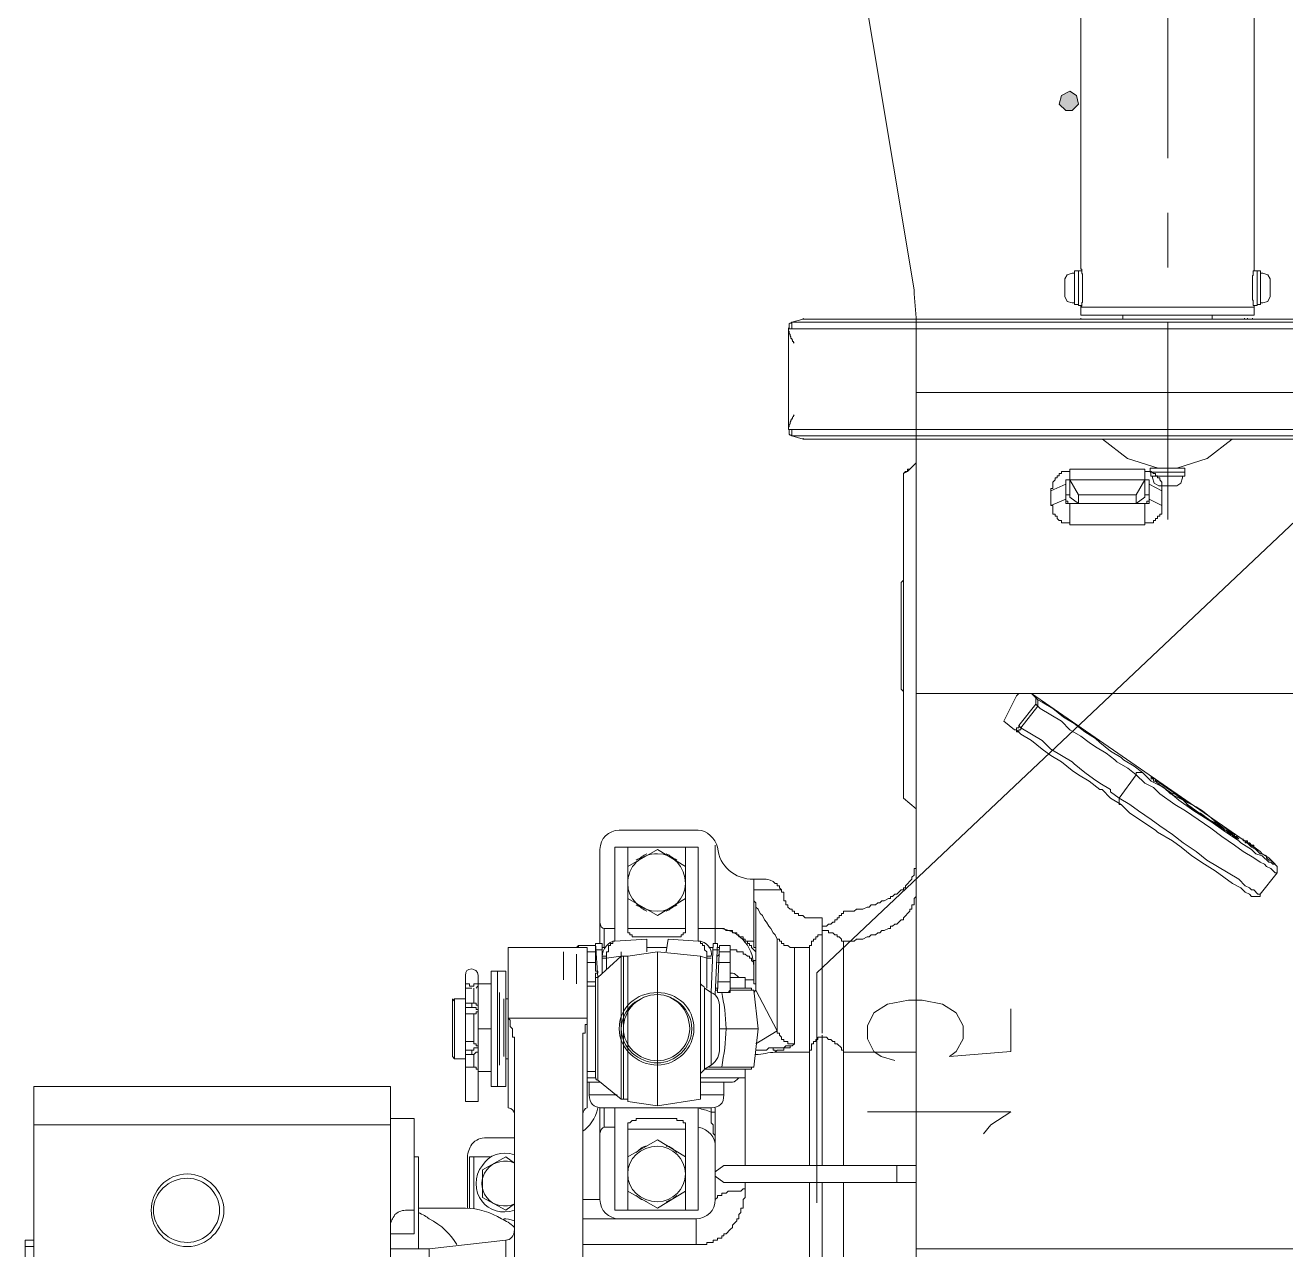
# Model space of a CAD drawing. Header units: millimetres. Extents: x 25083 to 52777, y 24772 to 45779.
# Drawn here: x 48889.9 to 49109, y 36607.4 to 36820.4 of the extents above; entities that cross this region are included whole.
import ezdxf

# ---------------------------------------------------------------- set-up
doc = ezdxf.new("R2010")
doc.units = ezdxf.units.MM
doc.layers.add('小车', color=7, linetype='Continuous')

# ---------------------------------------------------------------- blocks, each defined once
blk = doc.blocks.new('zw$D2F4')
h = blk.add_hatch(color=7)
h.dxf.hatch_style = 2
h.paths.add_polyline_path([(181.59, 928.4), (180.11, 927.65), (179.74, 926.17), (180.85, 925.06), (181.97, 925.06), (183.08, 926.17), (182.71, 927.65)])
at = {"color": 7, "lineweight": 5}
for points in [[(143.72, 958.48), (154.49, 893.86)], [(154.86, 823.67), (154.86, 888.29)], [(220.59, 876.04), (154.86, 876.04)], [(154.86, 863.78), (153.37, 862.3), (152.63, 861.92)], [(152.63, 861.92), (153, 862.3), (153.37, 862.3), (153.37, 862.67), (153.74, 862.67), (154.86, 863.78)], [(152.63, 805.48), (152.63, 861.92)], [(178.25, 858.95), (178.25, 859.32), (178.62, 859.32), (178.62, 860.44), (179, 860.81), (179, 861.18), (179.37, 861.18), (179.37, 861.55), (179.74, 861.55), (179.74, 861.92), (180.11, 861.92), (180.11, 862.3), (181.59, 862.3), (181.59, 862.67)], [(181.59, 862.67), (194.59, 862.67)], [(181.59, 862.67), (181.59, 860.81)], [(194.59, 862.67), (194.59, 860.81)], [(194.59, 862.67), (194.59, 862.3), (195.71, 862.3), (196.08, 861.92), (196.45, 861.92), (196.45, 861.55), (196.82, 861.55), (196.82, 861.18), (197.19, 861.18), (197.19, 860.81), (197.56, 860.44), (197.56, 858.95)], [(178.25, 858.95), (180.85, 860.07)], [(178.25, 856.35), (178.25, 858.95)], [(180.85, 860.07), (180.85, 860.81), (181.22, 860.81), (181.59, 860.81)], [(180.85, 857.47), (180.85, 860.07)], [(183.08, 858.21), (181.59, 860.81)], [(181.59, 860.81), (194.59, 860.81)], [(181.59, 860.81), (194.59, 860.81)], [(181.59, 857.84), (181.59, 860.81)], [(194.59, 860.81), (193.11, 858.21)], [(194.59, 857.84), (194.59, 860.81)], [(194.59, 860.81), (195.33, 860.81), (195.33, 860.44), (195.33, 860.07)], [(197.56, 858.95), (195.33, 860.07)], [(195.33, 860.07), (195.33, 857.47)], [(197.56, 858.95), (197.56, 856.35)], [(178.25, 856.35), (180.85, 857.47)], [(180.85, 858.21), (181.59, 858.21)], [(181.59, 856.73), (180.85, 856.73), (180.85, 857.1), (180.85, 857.47)], [(181.59, 857.84), (183.08, 856.73)], [(194.59, 856.73), (181.59, 856.73)], [(181.59, 853.01), (181.59, 856.73)], [(183.08, 858.21), (193.11, 858.21)], [(183.08, 856.73), (183.08, 858.21)], [(193.11, 856.73), (183.08, 856.73)], [(193.11, 856.73), (193.11, 858.21)], [(193.11, 856.73), (194.59, 857.84)], [(194.59, 858.21), (195.33, 858.21)], [(195.33, 857.47), (195.33, 856.73), (194.96, 856.73), (194.59, 856.73)], [(194.59, 853.01), (194.59, 856.73)], [(197.56, 856.35), (195.33, 857.47)], [(181.59, 853.01), (181.59, 853.38), (180.11, 853.38), (180.11, 853.75), (179.74, 853.75), (179.37, 854.13), (179.37, 854.5), (179, 854.5), (179, 854.87), (178.62, 854.87), (178.62, 856.35), (178.25, 856.35)], [(197.56, 856.35), (197.56, 854.87), (197.19, 854.87), (197.19, 854.5), (196.82, 854.5), (196.82, 854.13), (196.45, 854.13), (196.45, 853.75), (196.08, 853.75), (196.08, 853.38), (194.59, 853.38), (194.59, 853.01)], [(194.59, 853.01), (181.59, 853.01)], [(152.26, 842.98), (152.63, 843.36)], [(152.26, 824.42), (152.26, 842.98)], [(152.26, 824.42), (152.63, 824.05)], [(220.59, 823.67), (154.86, 823.67)], [(154.86, 823.67), (154.86, 727.12)], [(170.08, 818.85), (172.31, 823.3)], [(172.31, 823.3), (172.68, 823.67)], [(174.91, 823.67), (172.68, 823.67)], [(175.65, 821.82), (172.68, 818.1)], [(174.91, 823.67), (213.53, 796.94)], [(175.65, 822.93), (174.91, 823.67)], [(175.65, 822.93), (176.02, 822.56)], [(175.65, 821.82), (175.65, 822.93)], [(175.65, 821.82), (176.02, 821.45)], [(176.02, 822.56), (176.77, 822.19), (178.62, 821.07), (180.48, 819.59), (182.34, 818.48), (184.19, 816.99), (186.05, 815.88), (186.79, 815.13), (188.65, 813.65), (190.51, 812.53), (190.88, 812.16), (192.74, 811.05), (194.22, 809.93)], [(176.02, 822.56), (176.02, 821.82), (176.02, 821.45)], [(176.02, 821.45), (173.05, 817.73)], [(176.02, 821.45), (176.4, 821.07), (180.11, 818.85), (181.59, 817.36), (183.45, 816.25), (184.94, 815.13), (186.05, 814.39), (187.91, 813.28), (189.39, 812.16), (189.76, 811.79), (191.62, 810.68), (193.11, 809.56)], [(171.94, 817.36), (170.08, 818.85)], [(171.94, 817.36), (172.31, 817.36), (172.31, 817.73), (172.68, 817.73), (172.68, 818.1)], [(172.31, 817.36), (171.94, 817.36)], [(172.31, 817.36), (172.31, 816.99), (172.68, 816.99), (172.68, 817.36), (173.05, 817.36), (173.05, 817.73)], [(172.31, 817.36), (173.05, 816.62), (174.91, 815.5), (176.77, 814.02), (178.25, 812.9), (180.11, 811.79), (181.97, 810.31), (183.08, 809.56), (184.94, 808.45), (186.79, 806.96), (187.16, 806.96), (188.65, 805.48), (190.51, 804.36)], [(173.05, 817.73), (172.68, 818.1)], [(190.14, 805.48), (188.65, 806.59), (188.65, 806.96), (186.79, 808.08), (185.68, 808.82), (184.19, 809.93), (182.34, 811.42), (181.97, 811.79), (178.25, 814.02), (176.77, 815.5), (173.05, 817.73)], [(193.11, 809.56), (190.14, 805.48)], [(194.22, 809.93), (193.11, 809.93), (193.11, 809.56)], [(193.11, 809.56), (194.59, 808.08), (196.08, 807.33), (197.19, 806.22), (199.79, 804.36), (201.65, 803.25), (206.1, 800.28), (207.96, 798.79), (210.19, 797.31), (211.67, 796.19), (213.53, 795.08), (214.65, 794.34), (215.39, 793.97), (215.76, 793.59), (216.5, 793.22), (217.25, 792.48), (217.62, 792.48)], [(194.22, 809.93), (195.71, 808.45), (197.93, 807.33), (198.31, 806.96), (200.53, 805.11), (203.13, 803.25), (206.1, 801.39), (208.7, 799.54), (210.93, 798.05), (211.3, 797.68), (213.16, 796.57), (213.9, 795.82), (215.02, 795.45), (216.13, 794.34), (216.5, 794.34), (216.87, 793.97), (217.25, 793.97), (216.13, 795.08), (215.02, 795.82), (214.65, 796.19), (213.16, 797.31), (212.79, 797.31)], [(195.71, 808.82), (195.71, 809.19), (196.08, 808.82), (196.45, 808.82), (196.45, 808.45), (196.82, 808.45), (197.19, 808.08), (200.53, 805.85), (202.02, 804.73), (203.5, 803.99), (204.62, 803.25), (206.1, 802.14), (206.85, 801.39), (208.33, 800.28), (208.7, 800.28), (209.45, 799.54), (210.19, 799.16)], [(196.45, 808.45), (196.08, 808.45), (196.08, 808.82), (195.71, 808.82)], [(196.45, 808.45), (196.08, 808.45), (196.08, 808.82), (195.71, 808.82)], [(210.56, 798.42), (210.56, 798.79), (210.19, 798.79), (209.82, 799.16), (209.45, 799.16), (208.7, 799.91), (207.96, 800.28), (203.5, 803.25), (202.02, 804.36), (201.28, 805.11), (199.05, 806.22), (197.93, 807.33), (197.19, 807.71), (196.45, 808.45)], [(210.56, 798.42), (210.19, 798.79), (209.82, 798.79), (209.82, 799.16), (208.7, 799.91), (208.33, 799.91), (207.22, 801.02), (205.73, 801.76), (204.25, 802.88), (203.88, 802.88), (202.39, 803.99), (201.28, 805.11), (199.79, 806.22), (199.42, 806.22), (197.19, 807.71), (196.45, 808.45)], [(152.63, 805.48), (154.86, 803.62)], [(154.86, 803.62), (152.63, 805.48)], [(190.51, 804.36), (190.14, 804.36), (190.14, 805.48)], [(214.65, 788.77), (214.27, 788.77), (213.53, 789.51), (213.16, 789.51), (212.79, 789.88), (212.05, 790.25), (210.93, 791.37), (205.36, 794.71), (203.5, 796.19), (201.28, 797.68), (199.42, 799.16), (197.19, 800.65), (195.71, 801.76), (193.48, 803.25), (191.99, 804.36), (190.14, 805.48)], [(214.65, 788.77), (214.65, 788.4), (213.16, 788.4), (212.79, 788.77), (212.05, 789.14), (211.3, 789.88), (209.82, 790.62), (206.85, 792.85), (204.99, 793.97), (202.76, 795.45), (200.91, 796.94), (199.42, 798.05), (196.82, 799.54), (196.45, 799.91), (191.99, 802.88), (190.51, 804.36)], [(103.24, 799.91), (116.98, 799.91)], [(210.19, 799.16), (210.19, 798.79), (210.56, 798.79), (210.93, 798.42)], [(210.93, 798.42), (210.56, 798.42)], [(211.67, 798.05), (211.67, 798.42)], [(212.79, 797.31), (212.79, 797.68), (212.05, 797.68), (212.05, 798.05), (211.67, 798.05)], [(212.79, 797.31), (212.05, 798.05), (211.67, 798.05)], [(211.67, 798.05), (212.42, 798.05), (212.42, 797.68), (212.79, 797.68), (213.16, 797.31), (213.53, 797.31), (213.53, 796.94)], [(99.9, 780.23), (99.9, 796.57)], [(116.98, 796.94), (102.5, 796.94)], [(102.5, 796.94), (102.5, 780.6)], [(104.72, 796.94), (104.72, 782.82)], [(109.92, 796.57), (104.72, 793.59)], [(114.75, 793.59), (109.92, 796.57)], [(114.75, 782.82), (114.75, 796.94)], [(116.98, 780.6), (116.98, 796.94)], [(119.95, 780.23), (119.95, 797.31)], [(212.79, 797.31), (213.16, 796.94), (213.9, 796.57), (214.65, 795.82), (215.02, 795.82), (215.76, 795.45), (215.76, 795.08), (216.13, 794.71), (216.5, 794.71), (217.62, 793.59), (217.62, 793.22), (217.62, 792.48)], [(213.53, 796.94), (214.65, 796.19)], [(213.53, 796.94), (214.65, 796.19)], [(104.72, 793.59), (104.72, 788.02)], [(114.75, 788.02), (114.75, 793.59)], [(142.23, 785.8), (144.09, 785.8), (144.46, 786.17), (145.57, 786.17), (146.32, 786.54), (146.69, 786.54), (147.06, 786.91), (147.8, 786.91), (148.17, 787.28), (148.54, 787.28), (148.91, 787.65), (149.29, 787.65), (150.03, 788.02), (150.4, 788.02), (150.4, 788.4), (150.77, 788.4), (151.14, 788.77), (151.51, 788.77), (152.26, 789.51), (152.63, 789.51), (152.63, 789.88), (153, 789.88), (153, 790.25), (154.11, 791.37), (154.11, 791.74), (154.49, 792.11), (154.49, 793.22), (154.86, 793.22), (154.86, 793.97)], [(126.63, 791.37), (128.49, 791.37)], [(126.63, 780.6), (126.63, 791.37)], [(129.98, 790.99), (130.35, 790.62), (130.72, 790.62), (130.72, 790.25), (131.09, 790.25), (131.09, 789.88), (131.46, 789.51)], [(217.62, 792.48), (214.65, 788.77)], [(131.46, 789.51), (126.63, 789.51)], [(131.83, 788.4), (131.83, 789.14), (131.46, 789.14), (131.46, 789.51)], [(104.72, 788.02), (109.92, 785.05)], [(109.92, 785.05), (114.75, 788.02)], [(126.63, 788.02), (126.63, 787.65), (127, 787.28), (127, 786.54)], [(136.29, 784.68), (135.55, 784.68), (135.17, 785.05), (134.43, 785.05), (134.43, 785.42), (133.69, 785.42), (133.69, 785.8), (133.32, 785.8), (133.32, 786.17), (132.95, 786.17), (132.58, 786.54), (132.58, 786.91), (132.2, 786.91), (132.2, 787.65), (131.83, 787.65), (131.83, 788.4)], [(127, 786.54), (127, 772.06)], [(127, 786.54), (127.38, 786.17), (127.75, 785.42), (128.12, 785.05), (128.49, 784.31), (128.86, 783.94), (129.23, 783.2), (129.6, 782.82), (129.98, 782.08), (130.35, 781.71), (130.72, 780.97)], [(138.52, 784.68), (136.29, 784.68)], [(142.23, 785.8), (142.23, 785.42), (141.86, 785.42), (141.86, 785.05), (141.49, 785.05), (141.49, 784.68), (141.12, 784.68), (141.12, 784.31), (140.75, 784.31), (140.75, 783.94), (140.37, 783.94), (140, 783.57), (139.63, 783.57), (139.26, 783.2), (138.52, 783.2)], [(138.52, 764.63), (138.52, 784.68)], [(100.64, 782.82), (102.5, 782.82)], [(100.64, 782.82), (100.64, 779.48)], [(104.72, 782.82), (114.75, 782.82)], [(104.72, 782.82), (104.72, 782.08), (105.09, 782.08), (105.09, 781.71), (105.47, 781.71), (105.47, 781.34), (106.95, 781.34)], [(114.75, 782.82), (114.75, 782.08), (114.38, 782.08), (114.38, 781.71), (114.01, 781.71), (114.01, 781.34), (112.52, 781.34)], [(116.98, 782.82), (120.32, 782.82)], [(120.32, 782.82), (120.69, 782.82)], [(120.32, 782.82), (121.43, 782.82), (121.81, 782.45), (122.92, 782.45), (122.92, 782.08), (123.66, 782.08), (123.66, 781.71), (124.03, 781.71), (124.03, 781.34), (124.41, 781.34), (124.78, 781.34), (124.78, 780.97), (125.15, 780.97), (125.15, 780.6), (125.52, 780.6)], [(138.52, 782.45), (139.63, 782.45), (139.63, 782.08), (140.37, 782.08), (140.75, 781.71), (141.12, 781.71), (141.12, 781.34), (141.49, 781.34), (141.86, 780.97), (141.86, 780.6), (142.23, 780.6)], [(100.27, 780.23), (99.15, 780.23)], [(99.15, 780.23), (99.52, 774.28)], [(100.27, 775.03), (100.27, 780.23)], [(101.01, 778), (101.01, 778.74), (101.38, 778.74), (101.38, 779.85), (101.75, 779.85), (101.75, 780.23), (102.12, 780.23), (102.12, 780.6), (102.5, 780.6)], [(102.5, 780.6), (108.07, 780.97)], [(112.52, 781.34), (106.95, 781.34)], [(108.07, 778.74), (108.07, 780.97)], [(111.78, 780.97), (111.41, 778.74)], [(111.78, 780.97), (116.98, 780.6)], [(116.98, 780.6), (117.35, 780.6), (117.35, 780.23), (117.72, 780.23), (117.72, 779.85), (118.09, 779.85), (118.09, 779.11), (118.46, 778.74), (118.46, 778)], [(119.21, 771.68), (119.58, 780.23)], [(119.58, 780.23), (120.32, 780.23)], [(119.95, 771.31), (120.32, 780.23)], [(126.63, 780.6), (125.52, 780.6)], [(125.52, 780.6), (125.52, 780.23), (125.89, 780.23), (125.89, 779.85), (126.26, 779.85), (126.26, 779.48), (127, 778.74), (127, 778.37)], [(126.63, 780.6), (126.63, 779.48), (127, 779.48), (127, 778.37)], [(130.72, 765), (130.72, 780.97)], [(130.72, 780.97), (131.09, 780.97), (131.09, 780.6), (131.46, 780.6), (131.46, 780.23), (131.83, 780.23), (131.83, 779.85), (132.58, 779.85), (132.95, 779.48), (133.69, 779.48)], [(138.52, 781.71), (137.77, 781.71), (137.77, 781.34), (137.4, 781.34), (137.4, 780.97), (137.03, 780.97), (137.03, 780.6), (136.66, 780.6), (136.66, 779.85), (136.29, 779.85), (136.29, 779.48)], [(97.67, 779.48), (83.93, 779.48)], [(83.93, 779.48), (83.93, 751.63)], [(93.58, 778.74), (93.58, 773.91)], [(95.81, 779.48), (96.18, 779.85)], [(96.18, 779.85), (96.18, 779.48), (95.81, 779.48)], [(95.81, 778.37), (95.81, 773.17)], [(99.15, 779.85), (96.18, 779.85)], [(97.67, 751.63), (97.67, 779.48)], [(99.15, 778.74), (97.67, 778.74)], [(99.15, 779.11), (99.15, 779.85)], [(99.15, 779.11), (99.15, 779.85)], [(100.27, 779.11), (99.15, 779.11)], [(99.15, 778.74), (99.15, 779.11)], [(99.15, 778.37), (99.15, 778.74)], [(99.15, 778.37), (99.15, 778.74)], [(99.15, 778.37), (99.15, 778.74)], [(99.15, 778), (99.15, 778.37)], [(99.15, 776.88), (99.15, 778)], [(99.52, 774.28), (103.61, 778)], [(100.27, 779.48), (100.64, 779.48)], [(100.27, 778), (101.01, 778)], [(101.01, 777.63), (103.61, 778)], [(101.01, 777.63), (101.01, 778)], [(103.61, 778.74), (103.61, 773.54)], [(103.61, 753.12), (103.61, 778)], [(103.98, 778), (104.72, 778)], [(103.98, 778), (103.98, 753.12)], [(104.72, 778), (109.92, 778.74)], [(104.72, 778), (104.72, 752.74)], [(108.07, 779.48), (111.41, 779.48)], [(117.35, 778), (109.92, 778.74)], [(109.92, 752), (109.92, 778.74)], [(117.35, 778), (118.46, 777.63)], [(117.35, 753.12), (117.35, 778)], [(118.46, 778), (118.46, 777.63)], [(119.21, 778), (118.46, 778)], [(118.83, 779.48), (119.58, 779.48)], [(119.58, 779.11), (120.32, 779.11)], [(120.32, 771.68), (120.69, 779.85)], [(120.32, 779.11), (120.69, 779.11)], [(120.32, 778), (120.69, 778.37)], [(122.55, 779.85), (120.69, 779.85)], [(122.55, 778.74), (120.69, 778.74)], [(122.55, 779.11), (122.55, 779.85)], [(122.55, 779.11), (122.55, 779.85)], [(122.55, 772.06), (122.55, 779.11)], [(122.55, 778.74), (122.55, 779.11)], [(122.55, 779.11), (123.66, 779.11), (123.66, 778.74), (124.78, 778.74), (124.78, 778.37), (125.15, 778.37), (125.52, 778), (125.89, 778), (125.89, 777.63), (126.26, 777.63), (126.26, 777.25), (126.63, 776.88), (126.63, 776.51)], [(122.55, 778.37), (122.55, 778.74)], [(122.55, 778.37), (122.55, 778.74)], [(122.55, 778.37), (122.55, 778.74)], [(122.55, 778), (122.55, 778.37)], [(122.55, 776.88), (122.55, 778)], [(127, 778.37), (127, 777.25), (126.63, 777.25), (126.63, 776.51)], [(133.69, 779.48), (136.29, 779.48)], [(133.69, 762.77), (133.69, 779.48)], [(136.29, 741.6), (136.29, 779.48)], [(99.15, 776.88), (97.67, 776.88)], [(99.52, 775.4), (99.15, 775.4), (99.15, 776.88)], [(101.01, 777.63), (100.27, 777.63)], [(101.01, 775.77), (101.01, 777.63)], [(119.21, 777.63), (118.46, 777.63)], [(118.46, 777.63), (118.46, 772.43)], [(122.55, 776.88), (120.32, 776.88)], [(122.55, 775.4), (122.55, 776.88)], [(126.63, 776.51), (126.63, 776.14)], [(126.63, 773.91), (126.63, 776.14)], [(76.5, 772.43), (76.5, 774.65)], [(77.61, 772.8), (77.24, 772.8), (77.24, 773.17), (76.5, 773.17), (76.5, 773.54)], [(78.73, 773.54), (78.73, 773.17), (77.99, 773.17), (77.99, 772.8), (77.61, 772.8)], [(78.73, 772.8), (78.73, 774.65)], [(83.56, 775.4), (80.96, 775.4)], [(80.96, 775.4), (80.96, 755.34)], [(82.07, 775.4), (82.07, 755.34)], [(83.56, 755.34), (83.56, 775.4)], [(99.15, 773.54), (97.67, 773.54)], [(99.15, 774.28), (99.15, 775.03), (99.52, 775.03), (99.52, 775.4)], [(99.15, 774.28), (99.15, 756.83)], [(99.15, 773.54), (99.15, 774.28)], [(99.15, 773.17), (99.15, 773.54)], [(99.52, 774.28), (99.52, 773.17)], [(99.52, 774.28), (99.52, 756.46)], [(122.55, 773.54), (120.32, 773.54)], [(122.55, 773.54), (122.55, 775.4)], [(122.55, 775.03), (122.92, 775.03)], [(125.15, 774.28), (122.55, 774.28)], [(122.55, 772.8), (122.55, 773.54)], [(125.15, 774.28), (125.15, 772.43)], [(126.63, 773.91), (125.15, 773.91)], [(126.63, 773.91), (126.63, 773.17), (127, 773.17), (127, 772.06)], [(76.5, 772.43), (77.61, 772.43)], [(76.5, 772.43), (76.5, 769.08)], [(77.99, 769.83), (77.99, 772.43)], [(78.73, 773.17), (80.96, 773.17)], [(78.73, 773.17), (78.73, 757.94)], [(78.73, 772.8), (78.73, 773.17)], [(82.44, 759.06), (82.44, 771.68)], [(97.67, 772.8), (99.15, 772.8)], [(118.09, 772.43), (119.21, 771.68)], [(118.09, 772.43), (118.09, 758.32)], [(119.21, 759.06), (119.21, 771.68)], [(119.95, 772.43), (120.32, 772.43)], [(120.32, 772.43), (119.95, 772.43)], [(120.32, 772.06), (119.95, 772.06)], [(122.18, 771.68), (120.32, 771.68)], [(122.18, 771.68), (122.55, 771.68), (122.55, 772.8)], [(122.55, 772.06), (122.18, 771.68)], [(126.26, 772.43), (122.55, 772.43)], [(126.63, 772.06), (122.55, 772.06)], [(126.26, 772.43), (126.26, 772.06)], [(126.63, 772.06), (127.38, 765.37)], [(126.63, 771.68), (127, 772.06)], [(130.72, 765), (127, 772.06)], [(74.27, 770.2), (74.27, 770.57)], [(74.27, 770.2), (74.64, 770.57)], [(74.27, 770.2), (74.27, 760.54)], [(76.5, 770.57), (74.64, 770.57)], [(74.64, 770.57), (74.64, 760.17)], [(77.61, 769.83), (76.5, 769.83)], [(76.5, 769.08), (77.61, 769.08)], [(76.5, 769.08), (76.5, 767.97)], [(77.61, 769.08), (77.61, 769.83)], [(77.99, 769.83), (77.61, 769.83)], [(77.61, 769.08), (78.36, 769.08), (78.36, 768.71), (78.73, 768.71)], [(78.73, 769.46), (78.36, 769.46), (78.36, 769.83), (77.99, 769.83)], [(77.99, 767.97), (78.36, 767.97), (78.36, 768.34), (78.73, 768.34), (78.73, 769.08), (78.73, 769.46)], [(83.18, 760.54), (83.18, 770.57)], [(83.56, 770.57), (83.93, 770.57)], [(120.69, 762.03), (120.69, 769.08)], [(76.5, 767.97), (77.61, 767.97)], [(76.5, 767.97), (76.5, 763.14)], [(77.61, 767.97), (77.99, 767.97)], [(77.99, 762.77), (77.99, 767.97)], [(97.67, 767.23), (83.93, 767.23)], [(83.93, 751.63), (83.93, 767.23)], [(84.67, 764.26), (84.67, 765.37), (84.3, 765.74), (84.3, 766.86), (83.93, 767.23)], [(97.67, 767.23), (97.67, 766.11), (97.3, 766.11), (97.3, 765.74)], [(78.73, 765.37), (80.96, 765.37)], [(96.92, 761.66), (96.92, 764.63), (97.3, 764.63), (97.3, 765.74)], [(127.38, 765.37), (120.69, 765.37)], [(126.63, 758.69), (127.38, 765.37)], [(130.72, 765), (127, 762.77)], [(133.69, 762.77), (132.58, 762.77), (132.58, 763.14), (131.83, 763.14), (131.83, 763.51), (131.46, 763.51), (131.46, 763.89), (131.09, 764.26), (131.09, 764.63), (130.72, 764.63), (130.72, 765)], [(77.61, 763.14), (76.5, 763.14)], [(76.5, 761.66), (76.5, 763.14)], [(77.99, 762.77), (77.99, 763.14), (77.61, 763.14)], [(78.73, 761.66), (78.73, 762.4), (78.36, 762.4), (78.36, 762.77), (77.99, 762.77)], [(85.04, 761.66), (85.04, 763.89), (84.67, 763.89), (84.67, 764.26)], [(133.69, 762.77), (133.32, 762.4), (132.2, 762.4), (131.83, 762.03), (129.98, 762.03)], [(133.69, 762.77), (133.32, 762.4), (132.95, 762.4), (132.95, 762.03), (131.83, 762.03), (131.83, 761.66), (130.72, 761.66), (130.35, 761.29)], [(138.52, 763.89), (137.77, 763.89), (137.77, 763.51), (137.4, 763.51), (137.4, 763.14), (137.03, 763.14), (137.03, 762.77), (136.66, 762.77), (136.66, 762.4), (136.66, 761.66), (136.29, 761.66), (136.29, 761.29)], [(138.52, 741.6), (138.52, 764.26)], [(142.23, 761.29), (142.23, 761.66), (141.86, 761.66), (141.86, 762.03), (141.12, 762.77), (140.75, 762.77), (140.75, 763.14), (140.37, 763.14), (140, 763.51), (139.63, 763.51), (139.26, 763.89), (138.52, 763.89)], [(74.27, 760.54), (74.64, 760.17)], [(77.61, 761.66), (76.5, 761.66)], [(76.5, 761.66), (76.5, 758.69)], [(76.5, 760.91), (77.61, 760.91)], [(78.73, 762.4), (78.73, 762.03), (77.99, 762.03), (77.99, 761.66), (77.61, 761.66)], [(77.61, 760.91), (77.61, 761.66)], [(77.61, 760.91), (77.99, 760.91)], [(77.99, 760.91), (78.36, 761.29), (78.73, 761.29), (78.73, 761.66)], [(77.99, 758.69), (77.99, 760.91)], [(85.04, 761.66), (85.04, 719.32)], [(96.92, 688.87), (96.92, 761.66)], [(129.98, 762.03), (129.23, 762.03), (128.86, 761.66), (127, 761.66)], [(130.35, 761.29), (130.35, 761.66), (129.98, 761.66), (129.98, 762.03)], [(136.29, 761.29), (130.35, 761.29)], [(76.5, 760.17), (74.64, 760.17)], [(77.61, 758.69), (76.5, 758.69)], [(76.5, 752.74), (76.5, 758.69)], [(77.99, 758.69), (78.36, 758.69), (78.36, 758.32)], [(78.36, 758.32), (78.73, 758.32)], [(78.73, 758.32), (78.73, 752.74)], [(78.73, 758.32), (78.73, 757.94)], [(83.56, 760.17), (83.93, 760.17)], [(118.09, 758.32), (119.21, 759.06)], [(118.09, 758.32), (126.26, 758.32)], [(126.63, 758.69), (118.83, 758.69)], [(125.15, 741.6), (125.15, 758.32)], [(126.26, 758.32), (126.26, 758.69)], [(78.73, 757.94), (80.96, 757.94)], [(97.67, 757.94), (99.15, 757.94)], [(97.67, 756.83), (99.15, 756.83)], [(99.9, 756.09), (97.67, 756.09)], [(98.04, 753.86), (98.04, 756.09)], [(99.52, 756.46), (103.61, 753.12)], [(117.35, 756.83), (125.15, 756.83)], [(122.92, 756.09), (117.35, 756.09)], [(121.43, 753.86), (121.43, 756.09)], [(63.5, 755.34), (1.49, 755.34)], [(1.49, 495.39), (1.49, 755.34)], [(63.5, 755.34), (63.5, 693.7)], [(83.56, 755.34), (80.96, 755.34)], [(98.04, 753.86), (102.87, 753.86)], [(117.35, 753.86), (121.43, 753.86)], [(76.5, 752.74), (78.73, 752.74)], [(100.27, 751.63), (99.9, 751.63)], [(99.9, 735.66), (99.9, 751.63)], [(119.21, 751.63), (100.27, 751.63)], [(100.64, 751.63), (100.64, 748.29)], [(102.5, 751.63), (102.5, 733.81)], [(103.98, 753.12), (104.72, 753.12)], [(104.72, 752.74), (109.92, 752)], [(117.35, 753.12), (109.92, 752)], [(116.98, 733.81), (116.98, 751.63)], [(119.21, 751.63), (119.21, 750.89)], [(119.95, 751.63), (119.95, 744.95)], [(63.5, 749.77), (67.59, 749.77)], [(67.59, 749.77), (67.59, 733.81)], [(104.72, 747.92), (104.72, 749.03), (105.09, 749.03), (105.47, 749.4), (106.21, 749.4), (106.21, 749.77), (106.95, 749.77)], [(106.95, 749.77), (112.52, 749.77)], [(114.75, 747.92), (114.75, 749.03), (114.38, 749.03), (114.38, 749.4), (113.26, 749.4), (113.26, 749.77), (112.52, 749.77)], [(119.21, 750.89), (119.95, 750.89)], [(119.21, 750.89), (119.21, 749.03), (119.58, 748.66), (119.58, 747.17), (119.95, 746.8), (119.95, 744.95)], [(119.95, 744.95), (119.95, 750.89)], [(1.49, 748.66), (63.5, 748.66)], [(102.5, 748.29), (100.64, 748.29)], [(114.75, 747.92), (104.72, 747.92)], [(104.72, 747.92), (104.72, 733.81)], [(114.75, 733.81), (114.75, 747.92)], [(85.04, 746.43), (80.21, 746.43)], [(109.92, 746.06), (104.72, 743.09)], [(114.75, 743.09), (109.92, 746.06)], [(68.33, 743.09), (67.59, 743.09)], [(68.33, 743.09), (68.33, 727.12)], [(76.87, 734.18), (76.87, 743.09)], [(80.96, 743.09), (77.24, 743.09)], [(77.24, 734.18), (77.24, 743.09)], [(77.99, 743.09), (77.99, 734.18)], [(83.56, 743.09), (79.47, 740.86)], [(85.04, 741.98), (83.56, 743.09)], [(104.72, 743.09), (104.72, 737.15)], [(114.75, 737.15), (114.75, 743.09)], [(119.95, 735.66), (119.95, 744.95)], [(79.47, 740.86), (79.47, 736.03)], [(121.43, 741.6), (119.95, 740.49)], [(121.43, 741.6), (154.86, 741.6)], [(151.51, 738.63), (151.51, 741.6)], [(119.95, 739.75), (121.43, 738.63)], [(121.43, 738.63), (154.86, 738.63)], [(125.15, 737.52), (125.15, 738.63)], [(136.29, 719.69), (136.29, 738.63)], [(138.52, 719.69), (138.52, 738.63)], [(104.72, 737.15), (109.92, 734.18)], [(109.92, 734.18), (114.75, 737.15)], [(116.61, 727.86), (118.46, 727.86), (118.46, 728.23), (119.58, 728.23), (119.58, 728.61), (120.32, 728.61), (120.32, 728.98), (121.06, 728.98), (121.06, 729.35), (121.43, 729.35), (121.43, 729.72), (121.81, 729.72), (122.55, 730.46), (122.92, 730.83), (122.92, 731.21), (123.66, 731.95), (123.66, 732.32), (124.03, 732.32), (124.03, 733.06), (124.41, 733.43), (124.41, 734.18), (124.78, 734.18), (124.78, 735.66), (125.15, 736.03), (125.15, 737.52)], [(125.15, 737.52), (124.78, 737.52), (124.41, 737.15), (122.18, 737.15), (121.81, 736.78), (121.06, 736.78), (121.06, 736.4), (120.69, 736.4), (120.32, 736.4), (120.32, 736.03), (119.95, 735.66)], [(68.33, 734.18), (76.5, 734.18)], [(79.47, 736.03), (83.56, 733.81)], [(83.56, 733.81), (85.04, 734.92)], [(96.92, 735.66), (99.9, 735.66)], [(67.59, 733.81), (66.1, 733.81)], [(67.59, 729.72), (67.59, 733.81)], [(116.61, 732.32), (96.92, 732.32)], [(102.5, 733.81), (116.98, 733.81)], [(116.61, 732.32), (116.61, 727.86)], [(67.59, 729.72), (63.5, 729.72)], [(1.49, 728.61), (0, 728.61)], [(0, 727.86), (0, 728.61)], [(0, 728.61), (0, 728.23)], [(0, 723.78), (0, 728.23)], [(0, 727.49), (0, 727.86)], [(1.49, 727.49), (0, 727.49)], [(0, 726.01), (0, 727.49)], [(70.19, 727.12), (83.56, 728.61)], [(83.56, 688.87), (83.56, 728.61)], [(96.92, 727.86), (116.61, 727.86)], [(70.19, 727.12), (63.5, 727.12)], [(70.19, 727.12), (70.19, 690.36)], [(240.64, 727.12), (154.86, 727.12)], [(154.86, 727.12), (154.86, 721.55)]]:
    blk.add_lwpolyline(points, dxfattribs=at)
at = {"color": 7, "lineweight": 0}
blk.add_lwpolyline([(181.59, 928.4), (180.11, 927.65), (179.74, 926.17), (180.85, 925.06), (181.97, 925.06), (183.08, 926.17), (182.71, 927.65)], close=True, dxfattribs=at)
for points in [[(180.85, 857.47), (180.85, 857.1), (181.22, 857.1), (181.22, 856.73), (181.59, 856.73)], [(182.71, 856.73), (181.59, 856.73)], [(194.59, 856.73), (193.11, 856.73)], [(194.59, 856.73), (194.96, 856.73), (194.96, 857.1), (195.33, 857.1), (195.33, 857.47)], [(142.23, 780.6), (144.09, 780.6), (144.46, 780.97), (145.57, 780.97), (146.32, 781.34), (146.69, 781.34), (147.06, 781.71), (147.8, 781.71), (148.17, 782.08), (148.54, 782.08), (148.91, 782.45), (149.29, 782.45), (150.03, 782.82), (150.4, 782.82), (150.4, 783.2), (150.77, 783.2), (151.14, 783.57), (151.51, 783.57), (152.26, 784.31), (152.63, 784.31), (152.63, 784.68), (153.74, 785.8), (153.74, 786.17), (154.11, 786.17), (154.11, 786.91), (154.49, 786.91), (154.49, 788.02), (154.86, 788.4), (154.86, 789.14)], [(142.23, 741.6), (142.23, 780.6)], [(142.23, 761.29), (154.86, 761.29)], [(142.23, 719.69), (142.23, 738.63)]]:
    blk.add_lwpolyline(points, dxfattribs=at)
at = {"color": 7, "lineweight": 5}
for points in [[(154.86, 888.29), (154.86, 890.15), (154.49, 892), (154.49, 893.86)], [(152.63, 851.9), (152.63, 850.78), (152.63, 850.04), (152.63, 848.93)], [(152.63, 818.48), (152.63, 817.73), (152.63, 816.62), (152.63, 815.5)], [(195.71, 808.82), (195.71, 808.82), (195.71, 808.82), (195.71, 808.82)], [(103.24, 799.91), (101.38, 799.91), (99.9, 798.42), (99.9, 796.57)], [(120.32, 796.94), (119.95, 798.42), (118.46, 799.91), (116.98, 799.91)], [(211.67, 798.05), (211.67, 798.05), (211.67, 798.42), (211.67, 798.42)], [(211.67, 798.05), (211.67, 798.05), (211.67, 798.05), (211.67, 798.05)], [(108.07, 795.82), (107.32, 795.45), (106.95, 795.08), (106.21, 794.71)], [(113.26, 794.71), (112.52, 795.08), (112.15, 795.45), (111.41, 795.82)], [(120.32, 796.94), (120.69, 793.59), (123.29, 791.37), (126.63, 791.37)], [(213.53, 796.94), (213.53, 796.94), (213.53, 796.94), (213.53, 796.94)], [(104.72, 791.74), (104.72, 790.99), (104.72, 790.25), (104.72, 789.88)], [(114.75, 789.88), (114.75, 790.25), (114.75, 790.99), (114.75, 791.74)], [(129.98, 790.99), (129.23, 791.37), (128.86, 791.37), (128.49, 791.37)], [(106.21, 786.91), (106.95, 786.54), (107.32, 786.17), (108.07, 785.8)], [(111.41, 785.8), (112.15, 786.17), (112.52, 786.54), (113.26, 786.91)], [(99.9, 783.94), (99.9, 783.2), (100.27, 782.82), (100.64, 782.82)], [(126.63, 776.14), (126.63, 779.85), (123.66, 782.82), (120.32, 782.82)], [(102.5, 780.6), (101.38, 780.6), (100.27, 779.11), (100.27, 778)], [(119.21, 778), (119.58, 779.11), (118.46, 780.6), (116.98, 780.6)], [(100.27, 779.48), (100.27, 779.48), (100.27, 779.48), (100.27, 779.48)], [(103.98, 778), (103.61, 778), (103.61, 778), (103.61, 778)], [(119.58, 779.48), (119.21, 779.48), (119.21, 779.48), (119.21, 779.48)], [(120.69, 779.48), (120.32, 779.48), (120.32, 779.48), (120.32, 779.48)], [(120.32, 779.11), (120.32, 779.11), (120.32, 779.11), (120.32, 779.11)], [(76.5, 774.65), (76.5, 775.4), (76.87, 775.77), (77.61, 775.77)], [(77.61, 775.77), (77.99, 775.77), (78.73, 775.4), (78.73, 774.65)], [(126.63, 776.51), (126.63, 776.51), (126.63, 776.14), (126.63, 776.14)], [(126.63, 776.51), (126.63, 776.51), (126.63, 776.51), (126.63, 776.51)], [(126.63, 776.14), (126.63, 776.51), (126.63, 776.51), (126.63, 776.51)], [(99.52, 774.28), (99.15, 774.28), (99.15, 774.28), (99.15, 774.28)], [(124.03, 774.28), (123.66, 774.65), (123.29, 775.03), (122.92, 775.03)], [(78.36, 772.43), (78.73, 772.8), (78.73, 772.8), (78.73, 772.8)], [(78.36, 772.43), (78.36, 772.43), (78.36, 772.43), (78.36, 772.43)], [(78.73, 772.8), (78.73, 772.8), (78.73, 772.8), (78.73, 772.8)], [(78.73, 772.8), (78.73, 772.8), (78.73, 772.8), (78.73, 772.8)], [(78.73, 772.8), (78.73, 772.8), (78.73, 772.8), (78.73, 772.8)], [(78.73, 772.8), (78.73, 772.8), (78.73, 772.8), (78.73, 772.8)], [(117.35, 773.17), (117.72, 772.8), (118.09, 772.8), (118.09, 772.43)], [(119.21, 771.68), (119.21, 771.68), (119.21, 771.68), (119.21, 771.68)], [(120.69, 769.08), (120.69, 770.2), (120.32, 771.31), (119.21, 771.68)], [(121.81, 765.37), (121.81, 767.6), (121.43, 769.83), (121.06, 771.68)], [(121.06, 758.69), (121.43, 760.91), (121.81, 763.14), (121.81, 765.37)], [(119.21, 759.06), (120.32, 759.8), (120.69, 760.91), (120.69, 762.03)], [(127, 760.91), (128.12, 760.91), (129.23, 761.29), (130.35, 761.29)], [(77.99, 758.69), (77.99, 758.69), (77.61, 758.69), (77.61, 758.69)], [(78.36, 758.32), (78.36, 758.32), (78.36, 758.32), (78.36, 758.32)], [(78.73, 758.32), (78.73, 758.32), (78.73, 758.32), (78.73, 758.32)], [(118.09, 758.32), (118.09, 758.32), (117.72, 757.94), (117.35, 757.57)], [(78.73, 757.94), (78.73, 757.94), (78.73, 757.94), (78.73, 757.94)], [(99.15, 756.83), (99.15, 756.83), (99.15, 756.46), (99.52, 756.46)], [(122.92, 756.09), (123.29, 756.09), (123.66, 756.46), (124.03, 756.83)], [(98.04, 753.86), (98.04, 752.37), (98.78, 751.63), (100.27, 751.63)], [(119.21, 751.63), (120.69, 751.63), (121.43, 752.37), (121.43, 753.86)], [(85.04, 750.52), (85.04, 750.89), (84.67, 751.63), (83.93, 751.63)], [(96.92, 747.55), (98.04, 748.29), (99.15, 749.77), (99.52, 751.63)], [(97.67, 751.63), (97.3, 751.63), (96.92, 750.89), (96.92, 750.52)], [(103.61, 753.12), (103.61, 753.12), (103.61, 753.12), (103.98, 753.12)], [(119.21, 750.89), (118.46, 751.26), (117.72, 751.26), (116.98, 751.63)], [(100.64, 748.29), (100.27, 748.29), (99.9, 747.55), (99.9, 747.17)], [(119.95, 744.95), (119.95, 746.43), (118.83, 747.92), (116.98, 748.29)], [(77.61, 745.32), (77.24, 744.57), (76.87, 743.83), (76.87, 743.09)], [(80.21, 746.43), (79.1, 746.43), (78.36, 746.06), (77.61, 745.32)], [(79.47, 741.6), (80.58, 743.46), (82.81, 744.2), (85.04, 743.46)], [(108.07, 744.95), (107.32, 744.95), (106.95, 744.57), (106.21, 743.83)], [(113.26, 743.83), (112.52, 744.57), (112.15, 744.95), (111.41, 744.95)], [(119.95, 744.95), (119.95, 744.95), (119.95, 744.95), (119.95, 744.95)], [(79.47, 735.29), (77.99, 737.15), (77.99, 739.75), (79.47, 741.6)], [(80.21, 736.03), (79.1, 737.52), (79.1, 739.38), (80.21, 740.86)], [(80.21, 740.86), (81.33, 742.35), (83.56, 742.72), (85.04, 741.98)], [(104.72, 741.23), (104.72, 740.49), (104.72, 739.75), (104.72, 739)], [(114.75, 739), (114.75, 739.75), (114.75, 740.49), (114.75, 741.23)], [(106.21, 736.4), (106.95, 735.66), (107.32, 735.66), (108.07, 735.29)], [(111.41, 735.29), (112.15, 735.66), (112.52, 735.66), (113.26, 736.4)], [(82.81, 732.32), (80.96, 733.43), (78.73, 734.18), (76.5, 734.18)], [(85.04, 733.81), (82.81, 733.06), (80.58, 733.81), (79.47, 735.29)], [(85.04, 734.92), (83.56, 734.18), (81.33, 734.55), (80.21, 736.03)], [(99.9, 735.66), (99.9, 733.81), (101.38, 732.32), (103.24, 732.32)], [(116.61, 732.32), (118.46, 732.32), (119.95, 733.81), (119.95, 735.66)], [(64.25, 733.06), (63.87, 732.32), (63.5, 731.95), (63.5, 731.21)], [(66.1, 733.81), (65.36, 733.81), (64.62, 733.43), (64.25, 733.06)], [(70.19, 732.32), (69.82, 732.69), (69.07, 733.06), (68.33, 733.43)], [(75.01, 727.86), (73.9, 729.72), (72.42, 731.21), (70.19, 732.32)], [(85.04, 730.83), (84.3, 731.58), (83.56, 731.95), (82.81, 732.32)], [(85.04, 731.95), (84.3, 732.32), (83.56, 732.32), (83.18, 732.32)], [(83.56, 728.61), (84.3, 728.61), (85.04, 729.35), (85.04, 730.46)]]:
    blk.add_open_spline(points, degree=3, dxfattribs=at)
at = {"color": 7, "lineweight": 0}
for points in [[(180.85, 857.84), (180.85, 857.47), (180.85, 857.47), (180.85, 857.47)], [(180.85, 857.47), (180.85, 857.47), (180.85, 857.47), (180.85, 857.47)], [(195.33, 857.47), (195.33, 857.47), (195.33, 857.47), (195.33, 857.84)], [(195.33, 857.47), (195.33, 857.47), (195.33, 857.47), (195.33, 857.47)]]:
    blk.add_open_spline(points, degree=3, dxfattribs=at)
at = {"color": 7, "lineweight": 5}
for points in [[(109.92, 795.82), (106.95, 795.82), (104.72, 793.59), (104.72, 790.62), (104.72, 788.02), (106.95, 785.8), (109.92, 785.8), (112.52, 785.8), (114.75, 788.02), (114.75, 790.62), (114.75, 793.59), (112.52, 795.82), (109.92, 795.82)], [(109.92, 771.68), (106.21, 771.68), (103.24, 769.08), (103.24, 765.37), (103.24, 762.03), (106.21, 759.06), (109.92, 759.06), (113.26, 759.06), (116.24, 762.03), (116.24, 765.37), (116.24, 769.08), (113.26, 771.68), (109.92, 771.68)], [(109.92, 771.31), (106.58, 771.31), (103.61, 768.71), (103.61, 765.37), (103.61, 762.03), (106.58, 759.43), (109.92, 759.43), (112.89, 759.43), (115.86, 762.03), (115.86, 765.37), (115.86, 768.71), (112.89, 771.31), (109.92, 771.31)], [(109.92, 771.31), (106.58, 771.31), (103.98, 768.71), (103.98, 765.37), (103.98, 762.4), (106.58, 759.8), (109.92, 759.8), (112.89, 759.8), (115.49, 762.4), (115.49, 765.37), (115.49, 768.71), (112.89, 771.31), (109.92, 771.31)], [(109.92, 744.95), (106.95, 744.95), (104.72, 742.72), (104.72, 740.12), (104.72, 737.52), (106.95, 735.29), (109.92, 735.29), (112.52, 735.29), (114.75, 737.52), (114.75, 740.12), (114.75, 742.72), (112.52, 744.95), (109.92, 744.95)], [(28.22, 740.12), (24.51, 740.12), (21.91, 737.15), (21.91, 733.81), (21.91, 730.46), (24.51, 727.49), (28.22, 727.49), (31.57, 727.49), (34.54, 730.46), (34.54, 733.81), (34.54, 737.15), (31.57, 740.12), (28.22, 740.12)], [(28.22, 739.38), (24.88, 739.38), (22.28, 736.78), (22.28, 733.81), (22.28, 730.83), (24.88, 728.23), (28.22, 728.23), (31.19, 728.23), (33.79, 730.83), (33.79, 733.81), (33.79, 736.78), (31.19, 739.38), (28.22, 739.38)]]:
    blk.add_open_spline(points, degree=3, knots=[0, 0, 0, 0, 1, 1, 1, 2, 2, 2, 3, 3, 3, 4, 4, 4, 4], dxfattribs=at)
blk = doc.blocks.new('A$C1A4175F5')
at = {"layer": '小车', "color": 3, "lineweight": 0}
for points in [[(1023.155, 265.553), (878.69, 112.548)], [(878.69, 112.548), (838.654, 112.548)]]:
    blk.add_lwpolyline(points, dxfattribs=at)
at = {"layer": '小车', "color": 7, "lineweight": 0}
for points in [[(971.501, 232.516), (971.501, 110.169)], [(972.06, 108.209), (972.06, 232.376)], [(973.18, 232.516), (973.18, 107.649)], [(991.798, 108.209), (991.798, 232.376)], [(992.358, 110.169), (992.358, 232.516)], [(990.679, 227.897), (990.679, 107.649)], [(996.278, 191.36), (995.438, 190.94), (995.158, 190.1)], [(996.278, 191.36), (999.358, 191.36)], [(1000.338, 190.1), (1000.058, 190.94), (999.358, 191.36)], [(993.058, 188.561), (994.458, 188.561)], [(993.058, 188.561), (993.058, 158.464)], [(995.998, 188.281), (995.858, 188.281), (995.718, 188.281), (995.578, 188.421), (995.438, 188.421), (995.298, 188.421), (995.158, 188.421), (995.018, 188.421), (994.878, 188.421), (994.738, 188.421), (994.738, 188.561), (994.598, 188.561), (994.458, 188.561)], [(994.458, 158.464), (994.458, 188.561)], [(994.458, 188.561), (994.458, 158.464)], [(994.738, 189.121), (1000.758, 189.121)], [(994.738, 189.121), (994.738, 188.561)], [(994.878, 189.681), (995.018, 189.681)], [(994.878, 189.681), (994.878, 189.121)], [(994.878, 189.681), (994.878, 189.121)], [(1000.758, 189.681), (994.878, 189.681)], [(994.878, 189.681), (994.878, 189.121)], [(995.158, 190.1), (995.158, 189.681)], [(1001.038, 188.561), (1000.898, 188.561), (1000.758, 188.561), (1000.758, 188.421), (1000.618, 188.421), (1000.478, 188.421), (1000.338, 188.421), (1000.198, 188.421), (1000.058, 188.421), (999.918, 188.421), (999.918, 188.281), (999.778, 188.281), (999.638, 188.281), (999.498, 188.281)], [(1000.338, 190.1), (1000.338, 189.681)], [(1000.758, 189.681), (1000.758, 189.121)], [(1000.758, 189.121), (1000.758, 188.561)], [(1001.038, 188.561), (1055.212, 188.561)], [(992.358, 188.281), (992.358, 187.441)], [(992.358, 188.281), (992.498, 188.281)], [(992.358, 187.441), (992.498, 187.441)], [(992.358, 187.441), (992.358, 186.881)], [(992.358, 186.881), (992.498, 186.881)], [(992.358, 186.881), (992.358, 158.464)], [(996.558, 188.281), (995.998, 188.281)], [(999.078, 188.281), (996.558, 188.281)], [(999.498, 188.281), (999.078, 188.281)], [(971.501, 184.781), (968.141, 180.441), (966.461, 175.122)], [(971.501, 184.501), (971.501, 184.641), (971.361, 184.641), (971.501, 184.641), (971.501, 184.781)], [(992.358, 181.281), (993.058, 181.281)], [(964.781, 176.102), (963.801, 175.822), (963.381, 175.122)], [(964.781, 176.102), (965.061, 176.102)], [(965.061, 170.642), (965.061, 176.522)], [(965.761, 176.522), (965.061, 176.522)], [(965.761, 170.502), (965.761, 176.522)], [(965.761, 176.522), (966.461, 176.522)], [(966.461, 176.522), (966.461, 170.502)], [(963.381, 172.042), (963.381, 175.122)], [(963.381, 172.042), (963.801, 171.202), (964.781, 170.922)], [(964.781, 170.922), (965.061, 170.922)], [(966.461, 171.902), (968.141, 166.583), (971.501, 162.243)], [(965.761, 170.642), (965.061, 170.642)], [(965.761, 170.502), (966.461, 170.502)], [(992.358, 165.743), (993.058, 165.743)], [(992.358, 158.464), (992.498, 158.464)], [(993.058, 158.464), (994.458, 158.464)], [(994.458, 158.464), (994.598, 158.464), (994.598, 158.604), (994.738, 158.604), (994.878, 158.604), (995.018, 158.604), (995.158, 158.604), (995.298, 158.744), (995.438, 158.744), (995.578, 158.744), (995.718, 158.744), (995.858, 158.744), (995.998, 158.744)], [(994.738, 158.604), (994.738, 158.044)], [(1000.758, 158.044), (994.738, 158.044)], [(994.878, 158.044), (994.878, 157.344)], [(994.878, 158.044), (994.878, 157.344)], [(994.878, 158.044), (994.878, 157.344)], [(995.998, 158.744), (996.558, 158.744)], [(996.558, 158.744), (999.078, 158.744)], [(999.078, 158.744), (999.498, 158.744)], [(999.498, 158.744), (999.638, 158.744), (999.778, 158.744), (999.918, 158.744), (1000.058, 158.744), (1000.198, 158.744), (1000.338, 158.604), (1000.478, 158.604), (1000.618, 158.604), (1000.758, 158.604), (1000.898, 158.604), (1001.038, 158.604), (1001.038, 158.464)], [(1000.758, 158.604), (1000.758, 158.044)], [(1000.758, 158.044), (1000.758, 157.344)], [(1001.038, 158.464), (1055.212, 158.464)], [(994.878, 157.344), (995.018, 157.344)], [(1000.758, 157.344), (994.878, 157.344)], [(994.878, 157.344), (995.018, 157.344)], [(995.158, 156.924), (995.158, 157.344)], [(995.158, 156.924), (995.438, 156.084), (996.278, 155.664)], [(999.358, 155.664), (996.278, 155.664)], [(999.358, 155.664), (1000.058, 156.084), (1000.338, 156.924)], [(1000.338, 156.924), (1000.338, 157.344)], [(971.501, 110.169), (971.641, 110.169)], [(971.501, 110.169), (972.06, 108.209)], [(992.358, 110.169), (991.798, 108.209)], [(992.358, 110.169), (992.498, 110.169)], [(972.06, 108.209), (973.18, 108.209)], [(972.06, 108.209), (972.2, 108.069)], [(972.48, 107.789), (972.34, 107.789), (972.2, 107.929), (972.2, 108.069)], [(972.48, 107.789), (973.18, 107.789)], [(973.18, 107.649), (973.32, 107.649), (973.46, 107.649), (973.6, 107.649), (973.6, 107.789), (973.74, 107.789), (973.88, 107.789), (974.02, 107.789), (974.16, 107.929), (974.3, 107.929), (974.44, 107.929), (974.58, 108.069), (974.72, 108.069), (974.86, 108.069), (974.86, 108.209), (975, 108.209), (975.14, 108.349), (975.28, 108.349), (975.42, 108.489), (975.56, 108.489), (975.7, 108.629)], [(973.18, 107.649), (973.32, 107.649)], [(990.679, 107.649), (973.18, 107.649)], [(988.159, 108.629), (988.299, 108.489), (988.439, 108.489), (988.439, 108.349), (988.579, 108.349), (988.719, 108.349), (988.859, 108.209), (988.999, 108.209), (988.999, 108.069), (989.139, 108.069), (989.279, 108.069), (989.419, 107.929), (989.559, 107.929), (989.699, 107.929), (989.839, 107.789), (989.979, 107.789), (990.119, 107.789), (990.259, 107.789), (990.259, 107.649), (990.399, 107.649), (990.539, 107.649), (990.679, 107.649)], [(990.679, 108.209), (991.798, 108.209)], [(990.679, 107.789), (991.378, 107.789)], [(990.679, 107.649), (990.819, 107.649)], [(991.658, 108.069), (991.658, 107.929), (991.518, 107.789), (991.378, 107.789)], [(991.658, 108.069), (991.798, 108.209)]]:
    blk.add_lwpolyline(points, dxfattribs=at)
at = {"layer": '小车', "color": 1, "lineweight": 0}
for points in [[(957.502, 173.582), (991.798, 173.582)], [(1001.317, 173.582), (1010.837, 173.582)], [(1020.356, 173.582), (1068.091, 173.582)]]:
    blk.add_lwpolyline(points, dxfattribs=at)
at = {"layer": '小车', "color": 4, "lineweight": 0}
for points in [[(850.693, 141.525), (852.233, 142.785), (854.473, 146.285), (854.473, 121.368)], [(872.391, 146.285), (864.971, 146.285), (864.132, 135.646), (864.971, 136.766), (867.211, 138.026), (869.451, 138.026), (871.691, 136.766), (873.231, 134.386), (873.931, 130.887), (873.931, 128.507), (873.231, 124.867), (871.691, 122.487), (869.451, 121.368), (867.211, 121.368), (864.971, 122.487), (864.132, 123.747), (863.432, 126.127)]]:
    blk.add_lwpolyline(points, dxfattribs=at)

msp = doc.modelspace()

# ---------------------------------------------------------------- block references
msp.add_blockref('zw$D2F4', (48889.923, 35880.503))
at = {"layer": '小车', "ltscale": 10, "xscale": -1, "rotation": 270}
msp.add_blockref('A$C1A4175F5', (48914.945, 35776.933), dxfattribs=at)

doc.saveas('drawing.dxf')
